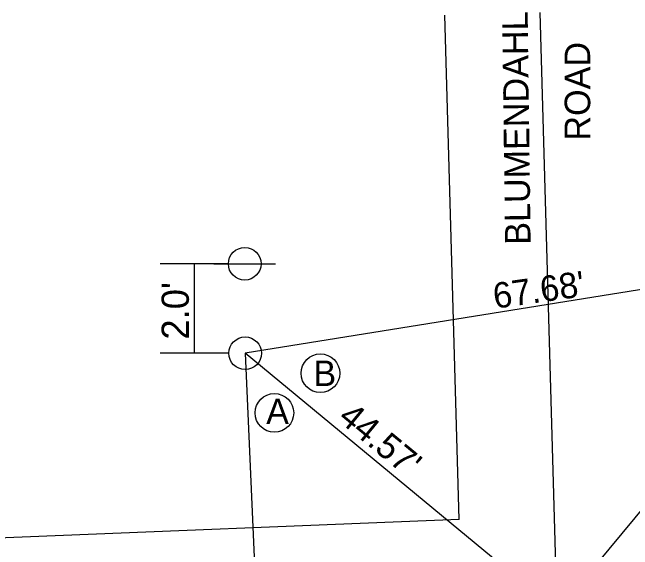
# Model space of a CAD drawing. Extents: x 777607.2 to 777685.3, y 2094784.8 to 2094820.4.
# Drawn here: x 777649.618 to 777651.893, y 2094789.99 to 2094791.963 of the extents above; entities that cross this region are included whole.
import ezdxf

# ---------------------------------------------------------------- set-up
doc = ezdxf.new("R2010")
doc.units = 0
for name, color, linetype in [('ROW_EX_Dimensions', 7, 'Continuous'), ('ROW_EX_Quarter Section Lines', 7, 'Continuous'), ('ROW_PR_Dimensions', 7, 'Continuous'), ('Topo_EOP', 7, 'Continuous')]:
    doc.layers.add(name, color=color, linetype=linetype)

msp = doc.modelspace()

# ---------------------------------------------------------------- linework, layer by layer
at = {"layer": 'ROW_EX_Dimensions'}
for p, q in [((777652.6991, 2094791.0703), (777650.4718, 2094790.711)), ((777652.6991, 2094791.0703), (777651.6167, 2094789.7643)), ((777650.4101, 2094791.0396), (777650.1602, 2094791.0396)), ((777650.286, 2094790.711), (777650.286, 2094791.0396)), ((777650.4118, 2094790.711), (777650.1602, 2094790.711)), ((777650.4718, 2094790.711), (777650.5426, 2094789.0903)), ((777651.6167, 2094789.7643), (777650.4718, 2094790.711))]:
    msp.add_line(p, q, dxfattribs=at)
for centre in [(777650.7479, 2094790.6377), (777650.579, 2094790.4921)]:
    msp.add_circle(centre, 0.0709, dxfattribs=at)
at = {"layer": 'ROW_EX_Quarter Section Lines'}
msp.add_line((777651.6167, 2094789.7643), (777651.5546, 2094791.9626), dxfattribs=at)
at = {"layer": 'ROW_PR_Dimensions'}
for p, q in [((777650.3571, 2094791.0396), (777650.4701, 2094791.0396)), ((777650.4701, 2094791.0396), (777650.5831, 2094791.0396))]:
    msp.add_line(p, q, dxfattribs=at)
for centre in [(777650.4701, 2094791.0396), (777650.4718, 2094790.711)]:
    msp.add_circle(centre, 0.06, dxfattribs=at)
at = {"layer": 'Topo_EOP'}
for q in [(777651.2047, 2094791.9528), (777649.4883, 2094790.029)]:
    msp.add_line((777651.257, 2094790.1001), q, dxfattribs=at)

# ---------------------------------------------------------------- texts
at = {"layer": 'ROW_EX_Dimensions'}
for s, height, rotation, p in [('BLUMENDAHL', 0.09375, 90.733, (777651.5193, 2094791.1098)), ('ROAD', 0.09375, 90.0245, (777651.7379, 2094791.4919)), ("67.68'", 0.09375, 8.0316, (777651.3881, 2094790.8743)), ("2.0'", 0.1, 90.0699, (777650.2652, 2094790.7611)), ("44.57'", 0.09375, 320.5569, (777650.8079, 2094790.4656))]:
    msp.add_text(s, height=height, rotation=rotation, dxfattribs=at).set_placement(p)
for s, p in [('B', (777650.722, 2094790.5907)), ('A', (777650.5488, 2094790.4509))]:
    msp.add_text(s, height=0.0937, dxfattribs=at).set_placement(p)

doc.saveas('drawing.dxf')
